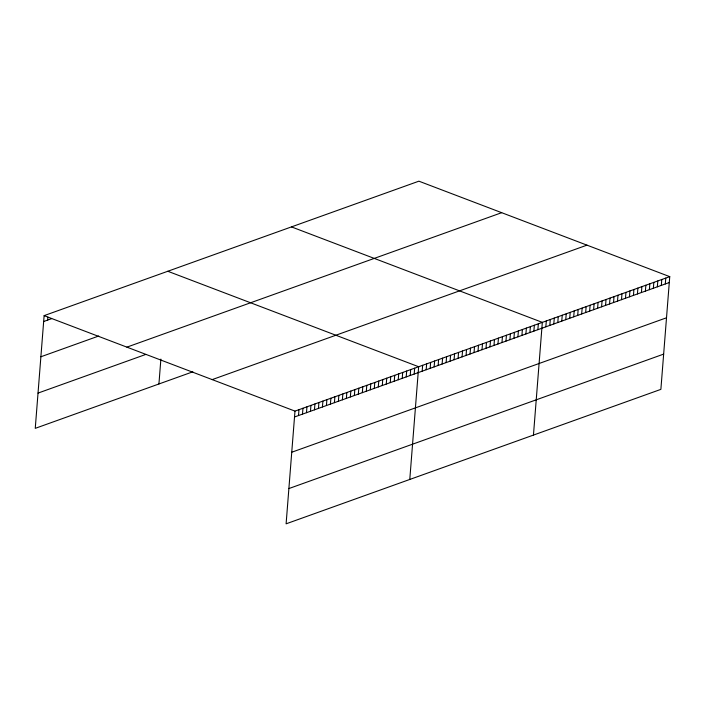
<?xml version="1.0" encoding="UTF-8"?>
<svg xmlns="http://www.w3.org/2000/svg" width="705" height="705" viewBox="0 0 705 705"><rect width="100%" height="100%" fill="white"/><g stroke="black" fill="none" stroke-linecap="round" stroke-linejoin="round"><path stroke-width="1.06" d="M669.75 276.651L294.981 411.112L286.107 523.824L660.876 389.363L669.75 276.651L418.893 181.176L44.124 315.637L35.25 428.349L192.835 371.808M47.649 320.088L47.878 317.144M158.925 383.978L160.881 359.092M298.506 415.553L298.964 409.675M302.489 414.126L302.956 408.248M306.481 412.698L306.948 406.811M310.473 411.262L310.931 405.384M314.465 409.834L314.923 403.956M318.449 408.398L318.916 402.52M322.441 406.97L322.899 401.092M326.433 405.534L326.891 399.656M330.416 404.106L330.883 398.228M334.408 402.678L334.875 396.8M338.4 401.242L338.858 395.364M342.392 399.814L342.85 393.936M346.375 398.378L346.842 392.5M350.367 396.95L350.826 391.072M354.359 395.523L354.818 389.636M358.343 394.086L358.81 388.208M362.335 392.659L362.802 386.781M366.327 391.222L366.785 385.344M370.319 389.794L370.777 383.917M374.302 388.358L374.769 382.48M378.294 386.93L378.752 381.052M382.286 385.503L382.744 379.625M386.269 384.066L386.737 378.188M390.262 382.639L390.729 376.761M394.254 381.202L394.712 375.324M398.246 379.775L398.704 373.897M402.229 378.338L402.696 372.46M406.221 376.911L406.679 371.033M410.213 375.483L410.671 369.605M414.196 374.047L414.663 368.169M409.781 479.453L418.655 366.741L167.799 271.266M422.18 371.183L422.639 365.305M426.173 369.755L426.631 363.877M430.156 368.327L430.623 362.44M434.148 366.891L434.606 361.013M438.14 365.463L438.598 359.585M442.123 364.027L442.59 358.149M446.115 362.599L446.582 356.721M450.107 361.163L450.565 355.285M454.09 359.735L454.558 353.857M458.083 358.307L458.55 352.43M462.075 356.871L462.533 350.993M466.067 355.443L466.525 349.565M470.05 354.007L470.517 348.129M474.042 352.579L474.509 346.701M478.034 351.152L478.492 345.265M482.017 349.715L482.484 343.837M486.009 348.288L486.476 342.41M490.001 346.851L490.46 340.973M493.993 345.424L494.452 339.546M497.977 343.987L498.444 338.109M501.969 342.56L502.436 336.682M505.961 341.132L506.419 335.254M509.944 339.695L510.411 333.817M513.936 338.268L514.403 332.39M517.928 336.831L518.386 330.953M521.92 335.404L522.379 329.526M525.904 333.976L526.371 328.089M529.896 332.54L530.363 326.662M533.888 331.112L534.346 325.234M537.871 329.676L538.338 323.798M533.456 435.082L542.33 322.37L291.473 226.895M545.846 326.82L546.313 320.942M549.829 325.393L550.288 319.515M553.813 323.956L554.271 318.078M557.796 322.529L558.254 316.651M561.77 321.101L562.237 315.223M565.754 319.673L566.221 313.796M569.737 318.246L570.204 312.368M573.72 316.818L574.178 310.94M577.703 315.391L578.162 309.513M581.687 313.963L582.145 308.085M585.67 312.535L586.128 306.657M589.644 311.099L590.111 305.221M593.628 309.671L594.095 303.793M597.611 308.244L598.078 302.366M601.594 306.816L602.052 300.938M605.577 305.388L606.036 299.51M609.561 303.961L610.019 298.083M613.544 302.533L614.002 296.655M617.518 301.106L617.985 295.228M621.502 299.678L621.969 293.8M625.485 298.241L625.952 292.363M629.468 296.814L629.926 290.936M633.451 295.386L633.91 289.508M637.435 293.959L637.893 288.081M641.418 292.531L641.876 286.653M645.392 291.103L645.859 285.225M649.375 289.676L649.843 283.798M653.359 288.248L653.826 282.37M657.342 286.82L657.8 280.942M661.325 285.384L661.784 279.506M665.308 283.956L665.767 278.078M43.657 321.515L51.641 318.651M40.881 356.774L98.735 336.012M126.9 347.142L501.678 212.69M38.026 393.09L145.741 354.448M212.196 379.607L586.965 245.146M294.514 416.99L669.292 282.529M291.738 452.24L666.516 317.788M288.883 488.565L663.652 354.113M44.124 315.637L294.981 411.112"/></g></svg>
